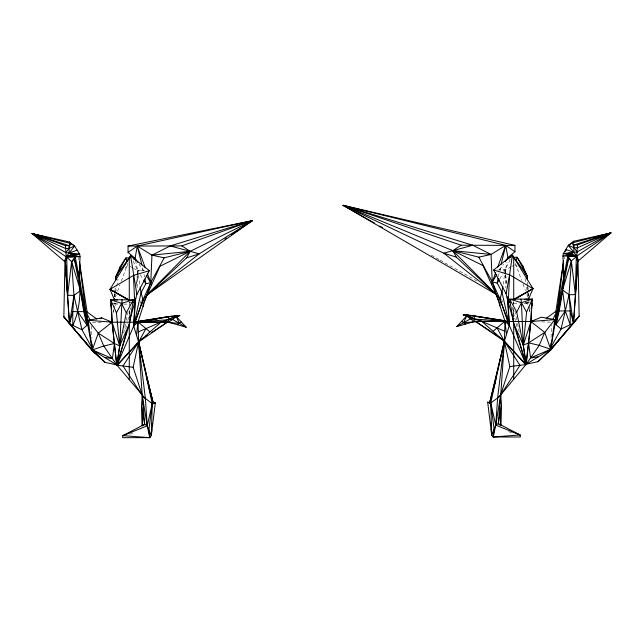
<?xml version="1.0" encoding="UTF-8"?>
<svg xmlns="http://www.w3.org/2000/svg" width="643" height="643" viewBox="0 0 643 643"><rect width="100%" height="100%" fill="white"/><g stroke="black" fill="none" stroke-linecap="round" stroke-linejoin="round"><path stroke-width="0.48" stroke-dasharray="3.21 2.41" d="M129.283 318.269L129.283 314.323M129.283 305.947L129.283 302.001M513.717 318.743L513.717 309.436M129.613 313.631L129.629 309.813M564.232 259.033L564.281 257.055M137.128 287.525L137.53 275.582M137.57 274.593L137.706 270.615L135.882 262.063M551.075 337.229L551.485 325.197M114.639 296.889L115.177 288.152L114.832 292.035M114.502 296.889L114.767 293.007M136.621 285.492L137.345 275.574M137.417 274.577L137.706 270.615L132.707 260.206M136.541 283.394L137.256 275.526M137.345 274.545L137.706 270.615L133.495 268.316M513.339 303.424L513.532 301.334M113.047 312.466L113.345 309.54M113.12 312.466L113.329 310.513M503.123 284.367L504.57 274.746M504.715 273.781L506.909 262.336M114.872 296.632L115.394 293.722M115.563 292.75L116.608 286.939M116.777 285.966L117.99 279.175M498.446 276.498L498.992 273.685M123.705 332.921L125.715 323.18M126.309 320.294L128.094 311.686M125.739 329.023L127.145 323.18M127.804 320.455L130.859 307.796M511.193 266.724L505.294 269.931L499.724 269.931L500.415 267.102M140.327 303.552L141.347 299.702M115.499 296.986L116.19 295.113M117.565 291.367L119.976 284.817M121.358 281.071L127.901 263.276M510.293 259.531L503.26 273.219M499.707 278.966L502.754 274.039M113.747 308.021L116.198 304.099L114.623 302.869M499.724 269.931L503.549 264.169M125.184 267.978L128.045 265.35M528.377 302.194L526.802 303.424L528.273 305.779M512.037 266.266L513.717 265.35M129.846 434.314L134.387 432.217M113.859 303.552L116.761 303.014M111.938 304.01L117.79 303.488M129.508 302.435L132.201 302.194M92.391 322.834L102.237 322.521M497.521 269.98L505.294 269.931L505.655 273.862M142.585 267.777L143.276 270.615L137.706 270.615L138.285 274.457M513.661 303.424L519.295 303.424M523.989 303.424L528.546 303.424M114.454 304.099L119.952 304.099M123.705 304.099L129.339 304.099M144.506 270.647L137.706 270.615L139.74 273.894M541.744 321.878L550.609 322.159M525.21 302.805L531.062 303.335M525.267 302.154L530.105 303.062M508.613 431.533L513.154 433.631M130.127 266.483L132.651 267.858M431.349 255.207L439.209 259.651M440.085 260.142L478.529 281.867M514.955 264.675L517.816 267.303M138.904 264.024L143.276 270.615M528.763 306.558L530.234 308.913M140.246 274.714L143.293 279.641M515.437 263.534L521.642 280.388M523.024 284.134L525.435 290.692M526.81 294.438L527.847 297.243M501.653 299.027L502.673 302.877M512.141 307.113L515.405 320.656M516.088 323.477L517.261 328.348M514.906 311.011L516.884 320.576M517.486 323.477L519.295 332.246M144.008 274.36L144.554 277.181M525.01 278.499L525.878 283.346M526.569 287.228L528.128 295.957M138.43 275.421L139.877 285.05M529.671 309.838L529.88 311.791M528.884 301.069L529.076 303.014M529.655 308.865L529.953 311.791M129.468 302.017L129.556 302.957M505.744 274.85L506.459 282.711M505.583 273.902L505.294 269.931L505.43 273.91M505.655 274.891L506.379 284.817M527.774 285.532L527.573 282.623L527.71 285.532M527.839 286.505L528.04 289.414M528.297 293.296L528.498 296.206M527.766 286.505L528.12 292.324M528.184 293.296L528.361 296.206M505.47 274.907L505.912 287.839M91.515 325.872L91.925 337.913M78.719 257.73L78.767 259.716M513.363 308.19L513.387 312.956M513.717 302.306L513.717 305.272M513.717 313.647L513.717 318.574M129.283 310.81L129.283 318.486"/><path stroke-width="0.96" d="M142.32 411.094L142.28 426.004L141.597 405.95L142.36 396.176L152.254 403.651L153.155 403.651L138.575 341.996L133.672 325.969L134.926 301.085M142.336 404.134L142.36 396.176L147.239 425.811L149.763 437.666L122.588 437.666L122.958 435.624L144.667 424.251L147.239 425.811L151.306 435.624L149.763 437.666L122.958 435.624L130.867 432.096M129.581 319.346L129.564 323.509L117.058 365.063L138.575 341.996L161.321 321.958L179.759 315.576L175.33 315.576L135.48 321.846L117.058 365.063L117.677 362.081M137.811 262.384L135.078 258.269L128.045 252.418L128.045 246.068L252.402 220.637L199.177 253.881L190.183 251.341L164.174 257.827L150.759 282.671L138.02 321.846L138.575 341.996L142.433 398.17M499.876 305.955L499.989 299.051L501.958 292.067L502.834 286.296M563.951 270.92C563.397 289.029 560.503 307.089 555.93 324.602L565.285 310.939L562.537 289.961L568.549 258.558L567.777 256.067L573.845 252.321L573.974 244.967L572.423 242.813L573.757 241.246L610.85 232.943L577.559 261.516L573.492 323.26L548.238 352.219L549.186 350.507M500.567 397.495L504.425 341.312L504.98 321.17L492.241 281.996L478.826 257.152L452.817 250.657L343.089 205.334L514.955 245.393L514.955 251.734L507.922 257.586L505.189 261.701M531.158 312.498L530.917 321.532L526.295 364.171L500.656 394.923L497.618 397.977L490.746 402.976L489.845 402.976L504.425 341.312L509.328 325.294L507.986 299.421M122.958 435.624L147.239 425.811L152.254 403.651L155.325 402.872L151.306 435.624L152.254 403.651L138.575 341.128M512.133 431.421L520.042 434.949L493.237 436.991L491.694 434.949L495.761 425.136L498.333 423.568L520.042 434.949L520.412 436.991L493.237 436.991L495.761 425.136L497.618 397.977L500.64 395.501L501.403 405.275L500.76 425.32L500.68 410.411M550.617 347.927L561.082 329.023L573.492 323.26L578.057 261.09L579.15 316.115L551.477 349.245L548.238 352.219L550.665 349.27L550.866 343.249M128.045 246.068L137.28 246.068L151.957 255.134L150.759 282.671L151.499 285.018M513.444 320.576L508.251 302.371L509.569 274.77L512.367 255.191L527.115 275.831L527.381 279.713L527.115 275.831L522.759 265.897L517.101 257.2L513.717 257.345M532.123 301.012L532.308 299.116L521.449 302.7L509.634 299.116L516.715 312.144L523.289 345.219L525.926 364.316L513.435 322.834L509.634 299.116L532.308 299.116L530.917 321.532L525.942 364.388L504.425 341.312L481.679 321.275L463.241 314.901L467.67 314.901L507.52 321.17L525.942 364.388L525.323 361.398M147.303 273.283L150.759 282.671L143.011 299.726L133.672 325.969L135.681 298.392M151.306 435.624L151.756 429.637M152.045 425.642L152.198 423.641M499.531 424.943L498.333 423.568L500.64 395.501L500.664 403.458M531.399 308.592L531.946 302.909M532.308 299.116L526.585 312.144L523.289 345.219L526.295 364.171L537.958 361.696L551.437 349.27L549.757 350.258M172.316 316.284L138.02 321.846L136.509 335.244M493.237 436.991L494.105 429.138L490.746 402.976L504.425 340.452M531.423 308.72L532.042 303.424M497.618 397.977L504.425 341.312L497.031 327.922M152.254 403.651L148.895 429.813L149.763 437.666M537.958 361.696L550.665 349.27L557.368 310.231L563.541 261.974M104.52 357.395L112.437 358.617L114.398 343.531L98.258 333.114L88.147 320.254L101.747 317.891L112.083 322.207L167.276 322.207L151.692 332.479M93.814 351.182L94.762 352.903L69.508 323.935L65.441 262.199L32.15 233.626L69.243 241.921L70.577 243.488L69.026 245.642L69.155 252.996L75.223 256.742L71.622 261.661L73.945 295.402L72.78 311.614L72.78 325.454C80.592 308.544 80.881 289.752 79.049 271.595M122.033 299.799L119.711 345.894L117.074 364.991L105.042 362.371L91.523 349.921L63.85 316.798L64.943 261.773L69.508 323.935L81.918 329.706L92.383 348.602M550.665 349.27L539.204 345.339L528.602 342.856L530.563 357.942L550.665 349.27L544.742 332.439L528.602 342.856L523.289 345.219L530.917 321.532L554.853 319.579L544.742 332.439L539.204 345.339L526.295 364.171L550.665 349.27L554.853 319.579L541.253 317.216L530.917 321.532L475.724 321.532L491.308 331.804M573.757 241.246L568.348 245.369L563.332 253.551L562.946 256.067L563.807 276.86L555.882 317.063M555.753 312.249L563.549 260.994M67.716 321.307L63.85 316.798L69.508 323.935L73.945 295.402L80.463 290.636L74.451 259.242L75.223 256.742L66.695 257.168L32.15 233.626L70.577 243.488L74.652 246.044L79.668 254.234L80.053 256.742L79.193 277.535L92.335 349.945L94.762 352.903L94.449 352.613M520.042 434.949L495.761 425.136L500.64 395.501M498.333 423.568L501.403 405.275M114.309 299.799L114.526 298.569M119.719 269.481L120.241 266.572L125.899 257.883L129.283 258.02M509.947 301.8L508.251 302.371L506.113 293.811L509.569 274.77L493.639 269.996L512.367 255.191L533.007 288.659L528.538 299.116L524.72 299.316M567.777 256.067L563.807 276.86L568.549 258.558L571.378 260.978L575.381 294.598L569.055 294.727L562.537 289.961L571.378 260.978L576.803 256.067L610.85 232.943L572.423 242.813L568.348 245.369L576.803 256.067L578.419 260.785L576.305 256.493L567.777 256.067L571.378 260.978L569.055 294.727L570.22 310.939L570.22 324.779L565.285 310.939M555.93 324.602L562.537 289.961L555.182 320.511M498.076 278.379L497.168 283.065L501.958 292.067L509.328 325.294L507.247 296.728M92.134 343.925L92.335 349.945L103.796 346.014L114.398 343.531L119.711 345.894L112.083 322.207L88.147 320.254L92.335 349.945L116.704 364.854L112.083 322.207L110.692 299.799L133.366 299.799L126.285 312.828L119.711 345.894L116.704 364.854L145.382 398.652L147.239 425.811M507.52 259.491L507.922 257.586L505.72 245.393L343.089 205.334L495.946 294.213L499.989 299.051L509.328 325.294M168.659 319.748L175.33 315.576L186.229 327.239L167.638 321.958L138.575 341.996L123.006 365.988L142.344 395.598L133.173 367.274L138.575 341.996L145.969 328.597L138.02 321.846L133.72 326.13L143.011 299.726L147.054 294.888L190.183 251.341L181.856 245.883L137.28 246.068L128.045 252.418M555.938 316.806L557.368 310.231L546.164 318.381M133.672 325.969L141.042 292.75L145.832 283.748L144.924 279.054M118.232 360.193L117.058 365.063L126.567 331.732M118.706 358.247L119.405 355.322M474.341 319.073L467.67 314.901L456.771 326.564L475.362 321.275L504.425 341.312L489.604 402.976L496.661 376.002M501.106 264.273L505.72 245.393L514.955 245.393M129.556 321.251L136.887 294.486L149.361 270.679L130.633 255.874L115.885 276.506L115.619 280.388L115.885 276.506L120.241 266.572M489.845 402.976L494.065 386.596M494.563 384.667L495.311 381.781M69.508 323.935L72.78 311.614L83.727 311.614L87.07 325.286L77.715 311.614M516.032 260.937L517.101 257.2L527.115 275.831L524.969 273.862M70.577 243.488L69.026 248.479L65.859 252.611L32.15 233.626L44.769 236.913M491.501 284.335L495.697 272.608M509.827 366.59L500.656 394.923L519.994 365.304L504.425 341.312L509.827 366.59L525.572 364.605L504.425 341.312M93.243 350.941L91.523 349.921L105.042 362.371L92.335 349.945L98.258 333.114L112.083 322.207L111.842 313.173M129.621 258.615L130.633 255.874L136.887 294.486M497.77 266.974L505.72 245.393L514.955 251.734M144.353 301.181L159.93 266.266L252.402 220.637L137.28 246.068L135.078 258.269L135.681 261.114M552.827 319.627L557.368 310.231M516.715 312.144L521.449 302.7L520.967 299.116M170.218 245.939L252.402 220.637L147.054 294.888L186.655 257.835L190.183 251.341L170.218 245.939L151.957 255.134L164.174 257.827M116.415 312.828L121.551 303.375L133.366 299.799L129.564 323.509L119.711 345.894L116.415 312.828L110.692 299.799L121.551 303.375L126.285 312.828M130.633 255.874L109.993 289.342L114.462 299.799L117.323 299.943M499.201 279.785L497.168 283.065L492.241 281.996L491.043 254.451L505.72 245.393L461.144 245.208L343.089 205.334L374.547 223.113M496.726 274.754L492.241 281.996L499.989 299.051L509.28 325.454L504.98 321.17L470.684 315.609M69.243 241.921L74.652 246.044L66.197 256.742L64.581 261.46L66.695 257.168L71.622 261.661L80.463 290.636L87.818 321.187M559.273 310.939L570.22 310.939L573.492 323.26L579.15 316.115L571.418 325.141M548.238 352.219L566.266 331.161M567.552 329.658L570.132 326.644M143.469 425.626L144.667 424.251L142.36 396.176M565.189 251.421L566.427 249.998M146.339 376.677L153.396 403.651L138.575 341.996L117.428 365.28L133.173 367.274M133.792 259.563L135.078 258.269L133.149 258.189M118.031 274.537L115.885 276.506L125.899 257.883L126.968 261.621M88.501 324.056L81.918 329.706L73.945 295.402L67.619 295.282L65.441 262.199L66.695 257.168L67.619 295.282L71.622 261.661L74.451 259.242L79.193 277.535L75.223 256.742M506.491 334.561L504.98 321.17L493.052 331.298M147.054 294.888L199.177 253.881L186.655 257.835M177.444 324.739L181.318 321.982M224.954 239.196L226.617 238.071M231.609 234.695L252.402 220.637L181.856 245.883M141.034 339.504L143.493 337.888M145.953 336.265L147.593 335.18M478.826 257.152L491.043 254.451L472.782 245.256L343.089 205.334L443.823 253.205L452.817 250.657L461.144 245.208M149.361 270.679L133.431 275.445L109.993 289.342L128.487 300.048M514.513 299.365L533.007 288.659L509.569 274.77M514.135 299.421L533.007 288.659L513.717 299.349L513.717 257.377M456.771 326.564L470.467 318.807L504.98 321.17L491.389 319.129M568.348 245.369L573.974 247.804L577.486 247.804L610.85 232.943L577.486 244.967L576.803 256.067L563.332 253.551L577.141 251.935L610.85 232.943L598.231 236.238M508.251 302.371L510.598 301.077M153.685 403.659L155.325 402.872L153.878 403.394M100.027 318.719L101.747 317.891M73.945 253.559L66.197 256.742L65.514 245.642L32.15 233.626L65.514 248.479L69.026 248.479L74.652 246.044M138.301 331.917L161.321 321.958L167.638 321.958M69.155 252.996L77.16 250.135M610.85 232.943L573.974 244.967L577.486 244.967M498.646 300.498L495.946 294.213L456.345 257.16L452.817 250.657L472.782 245.256M533.778 320.937L530.917 321.532L544.742 332.439M65.859 252.611L79.668 254.234L66.197 256.742L80.053 256.742L73.133 255.448M569.867 254.773L562.946 256.067L576.803 256.067L569.055 252.884M138.398 321.387L168.595 316.637M530.563 357.942L538.48 356.72M168.659 316.702L168.659 322.247L176.407 316.726L179.381 323.365L161.321 321.958L138.02 321.846L153.556 319.515M155.493 319.225L157.439 318.928M159.376 318.639L161.321 318.349M176.849 316.018L179.759 315.576L175.113 316.018M151.957 255.134L190.183 251.341M138.02 321.846L172.533 319.483L186.229 327.239M510.823 257.465L507.922 257.586L509.208 258.888M71.469 254.427L79.668 254.234M504.98 321.17L475.362 321.275M65.514 245.642L69.026 245.642L32.15 233.626M563.332 253.551L571.531 253.744M468.819 315.432L463.241 314.901L467.123 315.48M452.817 250.657L483.07 265.591L495.946 294.213L452.817 250.657L491.043 254.451M474.405 315.962L504.602 320.712M109.222 321.621L112.083 322.207L116.704 364.854L103.796 346.014L98.258 333.114M490.746 402.976L487.675 402.188L491.694 434.949L490.746 402.976L495.761 425.136M456.345 257.16L443.823 253.205L495.946 294.213M133.053 302.483L134.749 303.054L133.431 275.445M565.84 249.46L573.845 252.321M489.122 402.711L487.675 402.188L489.315 402.984M504.699 331.241L481.679 321.275L463.619 322.69L466.593 316.051L474.341 321.564L474.341 316.018M92.335 349.945L112.437 358.617M132.402 301.752L134.749 303.054M379.788 226.071L382.408 227.55M128.865 300.104L109.993 289.342L129.283 300.024L129.283 258.06M492.948 332.881L496.227 335.043M499.507 337.205L501.966 338.829M461.682 321.307L465.556 324.064M79.459 262.649L85.632 310.907L96.836 319.057M145.969 328.597L149.948 331.973M554.499 323.373L561.082 329.023L569.055 294.727L573.492 323.26M69.002 322.81L70.939 325.069M72.868 327.327L75.448 330.333M76.734 331.836L94.762 352.903M577.141 251.935L573.974 247.804L572.423 242.813M146.274 275.437L150.759 282.671L145.832 283.748L143.799 280.461M526.585 312.144L521.449 302.7L523.289 345.219L513.435 322.834L513.419 318.671M493.639 269.996L506.113 293.811M87.118 317.746L85.632 310.907L90.173 320.302M512.367 255.191L513.379 257.939M145.23 267.657L137.28 246.068L141.894 264.948M516.433 331.057L525.942 364.388L524.768 359.517M148.935 387.271L153.155 403.651M523.595 354.647L524.294 357.564M85.632 310.907L87.062 317.481M87.07 325.286L80.463 290.636L83.727 311.614M522.759 265.897L523.281 268.806M528.474 297.894L528.691 299.116M141.597 405.95L144.667 424.251M79.451 261.669L87.247 312.924M140.166 286.971L141.042 292.75L143.011 299.726L143.124 306.631M138.575 341.996L145.382 398.652M110.958 304.099L111.577 309.396M110.692 299.799L110.877 301.688M111.054 303.584L111.601 309.267M490.802 422.965L490.955 424.959M491.244 428.953L491.694 434.949M513.717 322.473L513.717 379.032M129.283 323.148L129.283 379.708M576.305 256.493L575.381 294.598L577.559 261.516L576.305 256.493"/></g></svg>
